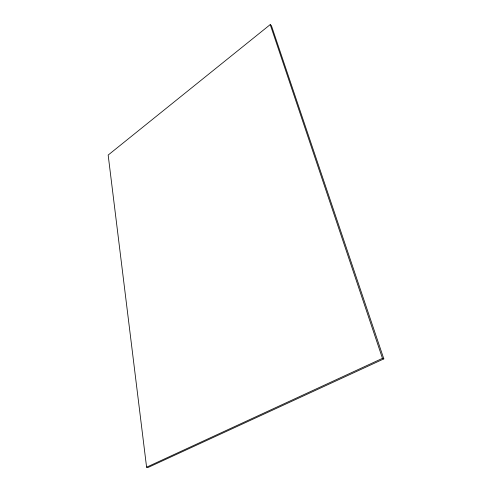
<?xml version="1.0" encoding="UTF-8"?>
<svg xmlns="http://www.w3.org/2000/svg" width="492" height="492" viewBox="0 0 492 492"><rect width="100%" height="100%" fill="white"/><g stroke="black" fill="none" stroke-linecap="round" stroke-linejoin="round"><path stroke-width="0.74" d="M270.225 24.6L108.166 155.06L146.591 467.203L148.209 467.4L383.834 358.883L271.412 25.633L270.225 24.6L382.475 358.348L383.834 358.883M146.591 467.203L382.475 358.348"/></g></svg>
